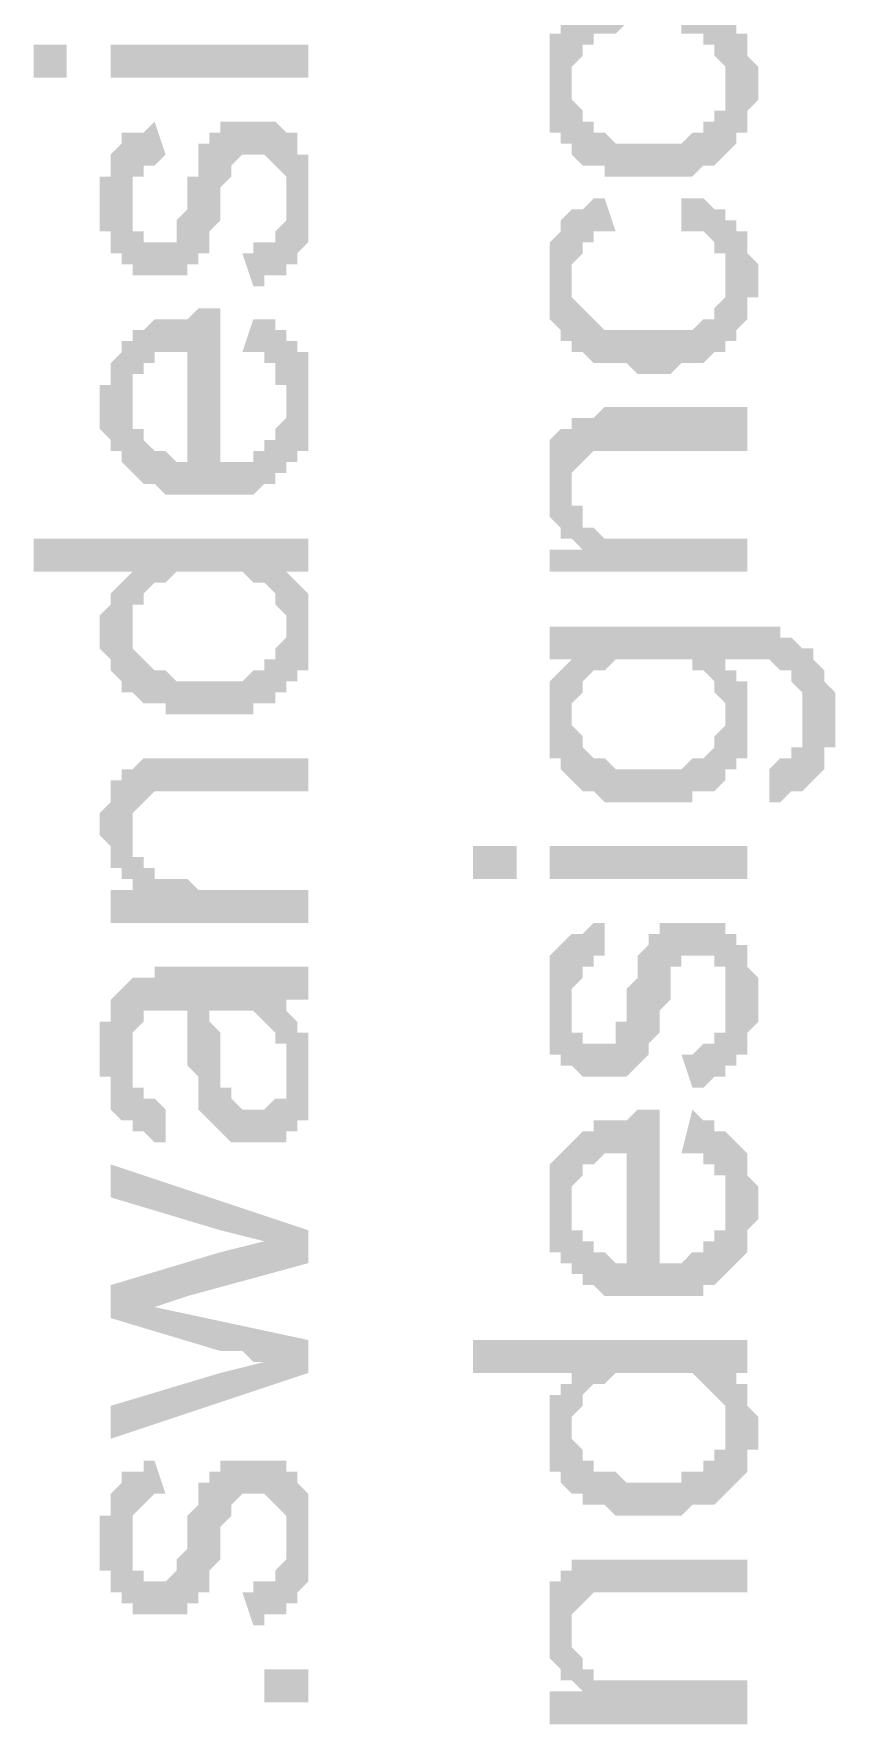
# Model space of a CAD drawing. Header units: inches. Extents: x -41599880 to -41577026, y -18110 to -4738.
# Drawn here: x -41577621 to -41577345, y -7115 to -6531 of the extents above; entities that cross this region are included whole.
import ezdxf

# ---------------------------------------------------------------- set-up
doc = ezdxf.new("R2010")
doc.units = ezdxf.units.IN
doc.header["$MEASUREMENT"] = 0
doc.layers.add('PDF_Solid Fills', color=9, linetype='Continuous')

msp = doc.modelspace()

# ---------------------------------------------------------------- hatches: boundary and pattern name
at = {"layer": 'PDF_Solid Fills'}
for points in [[(-41577443.14, -6550.38), (-41577443.14, -6550.38), (-41577443.14, -6554.17), (-41577443.14, -6557.96), (-41577443.14, -6557.96), (-41577443.14, -6561.75), (-41577443.14, -6565.55), (-41577439.35, -6565.55), (-41577439.35, -6569.34), (-41577435.55, -6569.34), (-41577435.55, -6569.34), (-41577435.55, -6573.13), (-41577435.55, -6550.38), (-41577435.55, -6546.58), (-41577435.55, -6546.58), (-41577435.55, -6542.79), (-41577431.76, -6539), (-41577431.76, -6539), (-41577431.76, -6535.21), (-41577427.97, -6535.21), (-41577427.97, -6531.41), (-41577424.18, -6531.41), (-41577424.18, -6531.41), (-41577420.38, -6531.41), (-41577416.59, -6527.62), (-41577416.59, -6527.62), (-41577412.8, -6527.62), (-41577409.01, -6527.62), (-41577409.01, -6527.62), (-41577405.21, -6527.62), (-41577401.42, -6527.62), (-41577397.63, -6527.62), (-41577397.63, -6531.41), (-41577393.84, -6531.41), (-41577393.84, -6531.41), (-41577390.04, -6531.41), (-41577390.04, -6535.21), (-41577386.25, -6535.21), (-41577386.25, -6535.21), (-41577386.25, -6539), (-41577382.46, -6542.79), (-41577382.46, -6542.79), (-41577382.46, -6546.58), (-41577382.46, -6550.38), (-41577382.46, -6573.13), (-41577378.67, -6569.34), (-41577378.67, -6569.34), (-41577378.67, -6565.55), (-41577374.87, -6565.55), (-41577374.87, -6561.75), (-41577374.87, -6557.96), (-41577374.87, -6557.96), (-41577371.08, -6554.17), (-41577371.08, -6550.38), (-41577371.08, -6550.38), (-41577371.08, -6546.58), (-41577371.08, -6542.79), (-41577371.08, -6542.79), (-41577374.87, -6539), (-41577374.87, -6535.21), (-41577374.87, -6535.21), (-41577374.87, -6531.41), (-41577378.67, -6531.41), (-41577378.67, -6527.62), (-41577378.67, -6527.62), (-41577382.46, -6523.83), (-41577382.46, -6523.83), (-41577386.25, -6520.03), (-41577390.04, -6520.03), (-41577390.04, -6520.03), (-41577390.04, -6520.03), (-41577393.84, -6520.03), (-41577393.84, -6516.24), (-41577397.63, -6516.24), (-41577401.42, -6516.24), (-41577401.42, -6516.24), (-41577405.21, -6516.24), (-41577409.01, -6516.24), (-41577412.8, -6516.24), (-41577416.59, -6516.24), (-41577416.59, -6516.24), (-41577420.38, -6516.24), (-41577424.18, -6516.24), (-41577424.18, -6520.03), (-41577427.97, -6520.03), (-41577427.97, -6520.03), (-41577431.76, -6523.83), (-41577435.55, -6523.83), (-41577435.55, -6523.83), (-41577435.55, -6527.62), (-41577439.35, -6527.62), (-41577439.35, -6531.41), (-41577443.14, -6531.41), (-41577443.14, -6535.21), (-41577443.14, -6539), (-41577443.14, -6539), (-41577443.14, -6542.79), (-41577443.14, -6546.58)], [(-41577435.55, -6573.13), (-41577435.55, -6573.13), (-41577431.76, -6576.92), (-41577427.97, -6576.92), (-41577427.97, -6576.92), (-41577424.18, -6576.92), (-41577424.18, -6580.72), (-41577420.38, -6580.72), (-41577416.59, -6580.72), (-41577412.8, -6580.72), (-41577412.8, -6580.72), (-41577409.01, -6580.72), (-41577409.01, -6580.72), (-41577405.21, -6580.72), (-41577401.42, -6580.72), (-41577397.63, -6580.72), (-41577397.63, -6580.72), (-41577393.84, -6580.72), (-41577390.04, -6576.92), (-41577390.04, -6576.92), (-41577386.25, -6576.92), (-41577386.25, -6576.92), (-41577382.46, -6573.13), (-41577382.46, -6573.13), (-41577382.46, -6550.38), (-41577382.46, -6550.38), (-41577382.46, -6554.17), (-41577382.46, -6554.17), (-41577382.46, -6557.96), (-41577386.25, -6557.96), (-41577386.25, -6561.75), (-41577390.04, -6561.75), (-41577390.04, -6561.75), (-41577390.04, -6565.55), (-41577393.84, -6565.55), (-41577393.84, -6565.55), (-41577397.63, -6569.34), (-41577397.63, -6569.34), (-41577401.42, -6569.34), (-41577405.21, -6569.34), (-41577409.01, -6569.34), (-41577409.01, -6569.34), (-41577412.8, -6569.34), (-41577416.59, -6569.34), (-41577416.59, -6569.34), (-41577420.38, -6569.34), (-41577424.18, -6565.55), (-41577424.18, -6565.55), (-41577427.97, -6565.55), (-41577427.97, -6561.75), (-41577427.97, -6561.75), (-41577431.76, -6561.75), (-41577431.76, -6557.96), (-41577431.76, -6557.96), (-41577435.55, -6554.17), (-41577435.55, -6550.38), (-41577435.55, -6550.38)], [(-41577598.64, -6592.09), (-41577598.64, -6592.09), (-41577598.64, -6595.89), (-41577598.64, -6599.68), (-41577594.84, -6599.68), (-41577594.84, -6599.68), (-41577594.84, -6603.47), (-41577594.84, -6607.27), (-41577591.05, -6607.27), (-41577591.05, -6607.27), (-41577591.05, -6611.06), (-41577587.26, -6611.06), (-41577587.26, -6588.3), (-41577587.26, -6588.3), (-41577587.26, -6584.51), (-41577587.26, -6584.51), (-41577587.26, -6580.72), (-41577583.47, -6580.72), (-41577583.47, -6576.92), (-41577583.47, -6576.92), (-41577579.67, -6576.92), (-41577575.88, -6573.13), (-41577579.67, -6561.75), (-41577579.67, -6561.75), (-41577583.47, -6565.55), (-41577583.47, -6565.55), (-41577587.26, -6565.55), (-41577587.26, -6565.55), (-41577591.05, -6565.55), (-41577591.05, -6569.34), (-41577591.05, -6569.34), (-41577594.84, -6573.13), (-41577594.84, -6576.92), (-41577594.84, -6576.92), (-41577594.84, -6580.72), (-41577598.64, -6580.72), (-41577598.64, -6584.51), (-41577598.64, -6588.3)], [(-41577587.26, -6611.06), (-41577587.26, -6614.85), (-41577583.47, -6614.85), (-41577583.47, -6614.85), (-41577579.67, -6614.85), (-41577575.88, -6614.85), (-41577575.88, -6614.85), (-41577572.09, -6614.85), (-41577572.09, -6614.85), (-41577568.3, -6614.85), (-41577568.3, -6611.06), (-41577564.5, -6611.06), (-41577564.5, -6607.26), (-41577560.71, -6607.26), (-41577560.71, -6607.26), (-41577560.71, -6603.47), (-41577560.71, -6603.47), (-41577560.71, -6599.68), (-41577556.92, -6595.89), (-41577556.92, -6595.89), (-41577556.92, -6592.09), (-41577556.92, -6588.3), (-41577556.92, -6584.51), (-41577553.13, -6580.72), (-41577553.13, -6580.72), (-41577553.13, -6576.92), (-41577553.13, -6576.92), (-41577549.33, -6573.13), (-41577549.33, -6573.13), (-41577545.54, -6573.13), (-41577545.54, -6573.13), (-41577541.75, -6573.13), (-41577541.75, -6573.13), (-41577537.96, -6576.92), (-41577537.96, -6576.92), (-41577534.16, -6580.72), (-41577534.16, -6580.72), (-41577534.16, -6584.51), (-41577534.16, -6588.3), (-41577534.16, -6611.06), (-41577530.37, -6611.06), (-41577530.37, -6607.26), (-41577530.37, -6607.26), (-41577530.37, -6607.26), (-41577526.58, -6603.47), (-41577526.58, -6603.47), (-41577526.58, -6599.68), (-41577526.58, -6595.89), (-41577526.58, -6595.89), (-41577526.58, -6592.09), (-41577526.58, -6588.3), (-41577526.58, -6588.3), (-41577526.58, -6584.51), (-41577526.58, -6580.72), (-41577526.58, -6576.92), (-41577526.58, -6576.92), (-41577526.58, -6573.13), (-41577530.37, -6573.13), (-41577530.37, -6569.34), (-41577530.37, -6565.55), (-41577534.16, -6565.55), (-41577534.16, -6565.55), (-41577537.96, -6561.75), (-41577537.96, -6561.75), (-41577541.75, -6561.75), (-41577545.54, -6561.75), (-41577545.54, -6561.75), (-41577545.54, -6561.75), (-41577549.33, -6561.75), (-41577553.13, -6561.75), (-41577553.13, -6561.75), (-41577556.92, -6561.75), (-41577556.92, -6565.55), (-41577560.71, -6565.55), (-41577560.71, -6569.34), (-41577564.5, -6569.34), (-41577564.5, -6573.13), (-41577564.5, -6573.13), (-41577564.5, -6576.92), (-41577564.5, -6580.72), (-41577568.3, -6580.72), (-41577568.3, -6584.51), (-41577568.3, -6588.3), (-41577568.3, -6588.3), (-41577568.3, -6592.09), (-41577572.09, -6595.89), (-41577572.09, -6595.89), (-41577572.09, -6599.68), (-41577572.09, -6599.68), (-41577572.09, -6603.47), (-41577575.88, -6603.47), (-41577575.88, -6603.47), (-41577579.67, -6603.47), (-41577579.67, -6603.47), (-41577583.47, -6603.47), (-41577583.47, -6599.68), (-41577587.26, -6599.68), (-41577587.26, -6599.68), (-41577587.26, -6595.89), (-41577587.26, -6592.09), (-41577587.26, -6588.3)], [(-41577549.33, -6607.27), (-41577545.54, -6618.64), (-41577545.54, -6618.64), (-41577541.75, -6618.64), (-41577541.75, -6614.85), (-41577537.96, -6614.85), (-41577534.16, -6614.85), (-41577534.16, -6611.06), (-41577534.16, -6588.3), (-41577534.16, -6588.3), (-41577534.16, -6592.1), (-41577534.16, -6595.89), (-41577534.16, -6595.89), (-41577537.96, -6599.68), (-41577537.96, -6599.68), (-41577537.96, -6603.47), (-41577541.75, -6603.47), (-41577545.54, -6603.47), (-41577545.54, -6607.27)], [(-41577443.14, -6614.85), (-41577443.14, -6618.64), (-41577443.14, -6618.64), (-41577443.14, -6622.44), (-41577443.14, -6626.23), (-41577443.14, -6626.23), (-41577443.14, -6630.02), (-41577439.35, -6633.81), (-41577439.35, -6633.81), (-41577439.35, -6637.61), (-41577435.55, -6637.61), (-41577435.55, -6641.4), (-41577431.76, -6641.4), (-41577431.76, -6641.4), (-41577427.97, -6645.19), (-41577427.97, -6645.19), (-41577424.18, -6645.19), (-41577420.38, -6645.19), (-41577420.38, -6645.19), (-41577416.59, -6645.19), (-41577412.8, -6648.98), (-41577412.8, -6648.98), (-41577409.01, -6648.98), (-41577405.21, -6648.98), (-41577401.42, -6648.98), (-41577397.63, -6645.19), (-41577397.63, -6645.19), (-41577393.84, -6645.19), (-41577390.04, -6645.19), (-41577390.04, -6645.19), (-41577386.25, -6641.4), (-41577386.25, -6641.4), (-41577382.46, -6641.4), (-41577382.46, -6637.61), (-41577382.46, -6614.85), (-41577382.46, -6614.85), (-41577382.46, -6618.64), (-41577382.46, -6622.44), (-41577382.46, -6622.44), (-41577386.25, -6626.23), (-41577386.25, -6630.02), (-41577390.04, -6630.02), (-41577390.04, -6630.02), (-41577390.04, -6630.02), (-41577393.84, -6633.81), (-41577393.84, -6633.81), (-41577397.63, -6633.81), (-41577397.63, -6633.81), (-41577401.42, -6633.81), (-41577405.21, -6633.81), (-41577409.01, -6633.81), (-41577409.01, -6633.81), (-41577412.8, -6633.81), (-41577416.59, -6633.81), (-41577416.59, -6633.81), (-41577420.38, -6633.81), (-41577424.18, -6633.81), (-41577424.18, -6633.81), (-41577427.97, -6630.02), (-41577427.97, -6630.02), (-41577427.97, -6630.02), (-41577431.76, -6626.23), (-41577431.76, -6626.23), (-41577435.55, -6622.44), (-41577435.55, -6622.44), (-41577435.55, -6618.64), (-41577435.55, -6614.85), (-41577435.55, -6592.1), (-41577439.35, -6595.89), (-41577439.35, -6595.89), (-41577439.35, -6599.68), (-41577439.35, -6599.68), (-41577443.14, -6603.47), (-41577443.14, -6603.47), (-41577443.14, -6607.27), (-41577443.14, -6611.06), (-41577443.14, -6611.06)], [(-41577435.55, -6592.09), (-41577435.55, -6614.85), (-41577435.55, -6614.85), (-41577435.55, -6611.06), (-41577435.55, -6611.06), (-41577431.76, -6607.27), (-41577431.76, -6603.47), (-41577431.76, -6603.47), (-41577427.97, -6603.47), (-41577427.97, -6599.68), (-41577424.18, -6599.68), (-41577420.38, -6599.68), (-41577424.18, -6588.3), (-41577424.18, -6588.3), (-41577427.97, -6588.3), (-41577427.97, -6588.3), (-41577431.76, -6592.09), (-41577431.76, -6592.09)], [(-41577397.63, -6599.68), (-41577397.63, -6599.68), (-41577393.84, -6599.68), (-41577393.84, -6599.68), (-41577390.04, -6599.68), (-41577386.25, -6603.47), (-41577386.25, -6603.47), (-41577386.25, -6607.27), (-41577382.46, -6607.27), (-41577382.46, -6611.06), (-41577382.46, -6614.85), (-41577382.46, -6614.85), (-41577382.46, -6637.61), (-41577378.67, -6637.61), (-41577378.67, -6633.81), (-41577378.67, -6633.81), (-41577374.87, -6630.02), (-41577374.87, -6630.02), (-41577374.87, -6626.23), (-41577374.87, -6622.44), (-41577371.08, -6622.44), (-41577371.08, -6618.64), (-41577371.08, -6614.85), (-41577371.08, -6614.85), (-41577371.08, -6611.06), (-41577374.87, -6607.27), (-41577374.87, -6607.27), (-41577374.87, -6603.47), (-41577374.87, -6599.68), (-41577378.67, -6599.68), (-41577378.67, -6595.89), (-41577378.67, -6595.89), (-41577382.46, -6595.89), (-41577382.46, -6592.09), (-41577386.25, -6592.09), (-41577386.25, -6592.09), (-41577390.04, -6588.3), (-41577393.84, -6588.3), (-41577393.84, -6588.3), (-41577397.63, -6588.3)], [(-41577587.26, -6683.12), (-41577587.26, -6683.12), (-41577587.26, -6683.12), (-41577583.47, -6686.91), (-41577583.47, -6686.91), (-41577579.67, -6686.91), (-41577575.88, -6690.7), (-41577575.88, -6690.7), (-41577572.09, -6690.7), (-41577568.3, -6690.7), (-41577568.3, -6690.7), (-41577564.5, -6690.7), (-41577560.71, -6690.7), (-41577556.92, -6690.7), (-41577556.92, -6690.7), (-41577553.13, -6690.7), (-41577549.33, -6690.7), (-41577545.54, -6690.7), (-41577545.54, -6690.7), (-41577541.75, -6686.91), (-41577541.75, -6686.91), (-41577537.96, -6686.91), (-41577537.96, -6683.12), (-41577534.16, -6683.12), (-41577534.16, -6660.36), (-41577534.16, -6660.36), (-41577534.16, -6660.36), (-41577534.16, -6664.16), (-41577537.96, -6667.95), (-41577537.96, -6667.95), (-41577537.96, -6671.74), (-41577541.75, -6671.74), (-41577541.75, -6675.53), (-41577541.75, -6675.53), (-41577545.54, -6675.53), (-41577545.54, -6679.33), (-41577549.33, -6679.33), (-41577553.13, -6679.33), (-41577556.92, -6679.33), (-41577556.92, -6679.33), (-41577556.92, -6626.23), (-41577560.71, -6626.23), (-41577560.71, -6626.23), (-41577564.5, -6626.23), (-41577568.3, -6630.02), (-41577568.3, -6679.33), (-41577568.3, -6679.33), (-41577572.09, -6679.33), (-41577572.09, -6679.33), (-41577575.88, -6675.53), (-41577579.67, -6675.53), (-41577579.67, -6675.53), (-41577583.47, -6671.74), (-41577583.47, -6671.74), (-41577583.47, -6667.95), (-41577587.26, -6667.95), (-41577587.26, -6664.16), (-41577587.26, -6660.36), (-41577587.26, -6660.36)], [(-41577598.64, -6660.36), (-41577598.64, -6664.15), (-41577598.64, -6664.15), (-41577598.64, -6667.95), (-41577594.84, -6671.74), (-41577594.84, -6671.74), (-41577594.84, -6675.53), (-41577591.05, -6675.53), (-41577591.05, -6679.33), (-41577591.05, -6679.33), (-41577587.26, -6683.12), (-41577587.26, -6660.36), (-41577587.26, -6656.57), (-41577587.26, -6656.57), (-41577587.26, -6652.78), (-41577587.26, -6648.98), (-41577583.47, -6648.98), (-41577583.47, -6645.19), (-41577579.67, -6645.19), (-41577579.67, -6645.19), (-41577579.67, -6641.4), (-41577575.88, -6641.4), (-41577572.09, -6641.4), (-41577572.09, -6641.4), (-41577568.3, -6641.4), (-41577568.3, -6679.33), (-41577568.3, -6630.02), (-41577568.3, -6630.02), (-41577572.09, -6630.02), (-41577575.88, -6630.02), (-41577579.67, -6630.02), (-41577579.67, -6630.02), (-41577583.47, -6633.81), (-41577583.47, -6633.81), (-41577587.26, -6633.81), (-41577587.26, -6637.61), (-41577591.05, -6637.61), (-41577591.05, -6641.4), (-41577591.05, -6641.4), (-41577594.84, -6645.19), (-41577594.84, -6645.19), (-41577594.84, -6648.98), (-41577594.84, -6652.78), (-41577598.64, -6652.78), (-41577598.64, -6656.57)], [(-41577549.33, -6641.4), (-41577545.54, -6641.4), (-41577541.75, -6641.4), (-41577541.75, -6645.19), (-41577537.96, -6645.19), (-41577537.96, -6648.98), (-41577537.96, -6648.98), (-41577537.96, -6652.78), (-41577534.16, -6652.78), (-41577534.16, -6656.57), (-41577534.16, -6660.36), (-41577534.16, -6683.12), (-41577534.16, -6683.12), (-41577534.16, -6679.33), (-41577530.37, -6679.33), (-41577530.37, -6675.53), (-41577526.58, -6675.53), (-41577526.58, -6671.74), (-41577526.58, -6671.74), (-41577526.58, -6667.95), (-41577526.58, -6664.15), (-41577526.58, -6660.36), (-41577526.58, -6660.36), (-41577526.58, -6656.57), (-41577526.58, -6652.78), (-41577526.58, -6648.98), (-41577526.58, -6648.98), (-41577526.58, -6645.19), (-41577526.58, -6641.4), (-41577530.37, -6641.4), (-41577530.37, -6637.61), (-41577530.37, -6637.61), (-41577534.16, -6637.61), (-41577534.16, -6633.81), (-41577537.96, -6633.81), (-41577537.96, -6630.02), (-41577541.75, -6630.02), (-41577545.54, -6630.02), (-41577545.54, -6630.02)], [(-41577443.14, -6686.91), (-41577443.14, -6686.91), (-41577443.14, -6686.91), (-41577443.14, -6690.7), (-41577443.14, -6694.5), (-41577443.14, -6694.5), (-41577443.14, -6698.29), (-41577439.35, -6702.08), (-41577439.35, -6702.08), (-41577439.35, -6705.87), (-41577435.55, -6705.87), (-41577435.55, -6686.91), (-41577435.55, -6686.91), (-41577435.55, -6683.12), (-41577435.55, -6683.12), (-41577431.76, -6679.32), (-41577431.76, -6679.32), (-41577427.97, -6675.53), (-41577427.97, -6675.53), (-41577427.97, -6675.53), (-41577424.18, -6675.53), (-41577420.38, -6675.53), (-41577420.38, -6675.53), (-41577416.59, -6675.53), (-41577374.87, -6675.53), (-41577374.87, -6660.36), (-41577416.59, -6660.36), (-41577416.59, -6660.36), (-41577420.38, -6660.36), (-41577424.18, -6660.36), (-41577427.97, -6664.15), (-41577427.97, -6664.15), (-41577427.97, -6664.15), (-41577431.76, -6664.15), (-41577435.55, -6664.15), (-41577435.55, -6667.95), (-41577439.35, -6667.95), (-41577439.35, -6667.95), (-41577443.14, -6671.74), (-41577443.14, -6675.53), (-41577443.14, -6675.53), (-41577443.14, -6679.32), (-41577443.14, -6679.32), (-41577443.14, -6683.12)], [(-41577435.55, -6705.87), (-41577431.76, -6709.67), (-41577431.76, -6694.5), (-41577435.55, -6694.5), (-41577435.55, -6690.7), (-41577435.55, -6686.91)], [(-41577443.14, -6709.67), (-41577443.14, -6717.25), (-41577374.87, -6717.25), (-41577374.87, -6705.87), (-41577412.8, -6705.87), (-41577412.8, -6705.87), (-41577416.59, -6705.87), (-41577420.38, -6705.87), (-41577420.38, -6705.87), (-41577424.18, -6705.87), (-41577427.97, -6702.08), (-41577427.97, -6702.08), (-41577431.76, -6702.08), (-41577431.76, -6702.08), (-41577431.76, -6698.29), (-41577431.76, -6694.5), (-41577431.76, -6709.67)], [(-41577621.39, -6705.87), (-41577621.39, -6717.25), (-41577587.26, -6717.25), (-41577587.26, -6736.21), (-41577587.26, -6732.42), (-41577587.26, -6732.42), (-41577587.26, -6728.63), (-41577583.47, -6728.63), (-41577583.47, -6724.84), (-41577579.67, -6721.04), (-41577579.67, -6721.04), (-41577579.67, -6721.04), (-41577575.88, -6721.04), (-41577575.88, -6721.04), (-41577572.09, -6717.25), (-41577568.3, -6717.25), (-41577568.3, -6717.25), (-41577564.5, -6717.25), (-41577560.71, -6717.25), (-41577556.92, -6717.25), (-41577553.13, -6717.25), (-41577553.13, -6717.25), (-41577549.33, -6717.25), (-41577545.54, -6721.04), (-41577545.54, -6721.04), (-41577541.75, -6721.04), (-41577541.75, -6721.04), (-41577537.96, -6724.84), (-41577537.96, -6724.84), (-41577537.96, -6728.63), (-41577534.16, -6732.42), (-41577534.16, -6717.25), (-41577526.58, -6717.25), (-41577526.58, -6705.87)], [(-41577598.64, -6736.21), (-41577598.64, -6736.21), (-41577598.64, -6740.01), (-41577598.64, -6743.8), (-41577594.84, -6747.59), (-41577594.84, -6747.59), (-41577594.84, -6751.39), (-41577594.84, -6751.39), (-41577591.05, -6755.18), (-41577591.05, -6755.18), (-41577591.05, -6758.97), (-41577587.26, -6758.97), (-41577583.47, -6762.76), (-41577583.47, -6762.76), (-41577579.67, -6762.76), (-41577579.67, -6762.76), (-41577575.88, -6762.76), (-41577575.88, -6766.56), (-41577572.09, -6766.56), (-41577568.3, -6766.56), (-41577568.3, -6766.56), (-41577564.5, -6766.56), (-41577560.71, -6766.56), (-41577560.71, -6766.56), (-41577556.92, -6766.56), (-41577553.13, -6766.56), (-41577553.13, -6766.56), (-41577549.33, -6766.56), (-41577545.54, -6766.56), (-41577545.54, -6762.76), (-41577541.75, -6762.76), (-41577541.75, -6762.76), (-41577537.96, -6762.76), (-41577537.96, -6758.97), (-41577534.16, -6758.97), (-41577534.16, -6755.18), (-41577530.37, -6755.18), (-41577530.37, -6751.39), (-41577530.37, -6751.39), (-41577526.58, -6751.39), (-41577526.58, -6747.59), (-41577526.58, -6743.8), (-41577526.58, -6743.8), (-41577526.58, -6740.01), (-41577526.58, -6736.21), (-41577526.58, -6736.21), (-41577526.58, -6732.42), (-41577526.58, -6728.63), (-41577526.58, -6728.63), (-41577526.58, -6724.84), (-41577530.37, -6721.04), (-41577530.37, -6721.04), (-41577534.16, -6717.25), (-41577534.16, -6736.21), (-41577534.16, -6740.01), (-41577534.16, -6740.01), (-41577537.96, -6743.8), (-41577537.96, -6743.8), (-41577537.96, -6747.59), (-41577541.75, -6747.59), (-41577541.75, -6747.59), (-41577541.75, -6751.39), (-41577545.54, -6751.39), (-41577545.54, -6751.39), (-41577549.33, -6755.18), (-41577553.13, -6755.18), (-41577553.13, -6755.18), (-41577556.92, -6755.18), (-41577560.71, -6755.18), (-41577560.71, -6755.18), (-41577564.5, -6755.18), (-41577568.3, -6755.18), (-41577572.09, -6755.18), (-41577572.09, -6755.18), (-41577575.88, -6751.39), (-41577579.67, -6751.39), (-41577579.67, -6751.39), (-41577579.67, -6751.39), (-41577583.47, -6747.59), (-41577583.47, -6747.59), (-41577587.26, -6743.8), (-41577587.26, -6740.01), (-41577587.26, -6740.01), (-41577587.26, -6736.21), (-41577587.26, -6717.25), (-41577591.05, -6721.04), (-41577591.05, -6721.04), (-41577594.84, -6724.84), (-41577594.84, -6724.84), (-41577594.84, -6728.63), (-41577594.84, -6728.63), (-41577598.64, -6732.42)], [(-41577443.14, -6736.21), (-41577443.14, -6747.59), (-41577435.55, -6747.59), (-41577435.55, -6762.76), (-41577431.76, -6758.97), (-41577431.76, -6755.18), (-41577431.76, -6755.18), (-41577427.97, -6751.39), (-41577427.97, -6751.39), (-41577424.18, -6751.39), (-41577424.18, -6751.39), (-41577420.38, -6747.59), (-41577416.59, -6747.59), (-41577416.59, -6747.59), (-41577412.8, -6747.59), (-41577409.01, -6747.59), (-41577405.21, -6747.59), (-41577405.21, -6747.59), (-41577401.42, -6747.59), (-41577397.63, -6747.59), (-41577393.84, -6747.59), (-41577393.84, -6751.39), (-41577390.04, -6751.39), (-41577390.04, -6751.39), (-41577386.25, -6755.18), (-41577386.25, -6755.18), (-41577386.25, -6758.97), (-41577382.46, -6762.76), (-41577382.46, -6762.76), (-41577382.46, -6766.56), (-41577382.46, -6736.21)], [(-41577435.55, -6789.31), (-41577435.55, -6789.31), (-41577431.76, -6793.1), (-41577431.76, -6793.1), (-41577427.97, -6793.1), (-41577427.97, -6793.1), (-41577424.18, -6796.9), (-41577424.18, -6796.9), (-41577420.38, -6796.9), (-41577416.59, -6796.9), (-41577412.8, -6796.9), (-41577412.8, -6796.9), (-41577409.01, -6796.9), (-41577409.01, -6796.9), (-41577405.21, -6796.9), (-41577401.42, -6796.9), (-41577401.42, -6796.9), (-41577397.63, -6796.9), (-41577393.84, -6796.9), (-41577393.84, -6793.1), (-41577390.04, -6793.1), (-41577390.04, -6793.1), (-41577386.25, -6793.1), (-41577382.46, -6789.31), (-41577382.46, -6789.31), (-41577382.46, -6785.52), (-41577378.67, -6785.52), (-41577378.67, -6781.73), (-41577374.87, -6781.73), (-41577374.87, -6777.93), (-41577374.87, -6774.14), (-41577374.87, -6774.14), (-41577374.87, -6770.35), (-41577374.87, -6766.56), (-41577374.87, -6766.56), (-41577374.87, -6762.76), (-41577374.87, -6762.76), (-41577374.87, -6758.97), (-41577374.87, -6755.18), (-41577378.67, -6755.18), (-41577378.67, -6751.38), (-41577382.46, -6751.38), (-41577382.46, -6747.59), (-41577382.46, -6736.21), (-41577382.46, -6766.56), (-41577382.46, -6770.35), (-41577382.46, -6770.35), (-41577386.25, -6774.14), (-41577386.25, -6777.93), (-41577386.25, -6777.93), (-41577390.04, -6781.73), (-41577390.04, -6781.73), (-41577393.84, -6781.73), (-41577393.84, -6781.73), (-41577397.63, -6785.52), (-41577401.42, -6785.52), (-41577405.21, -6785.52), (-41577405.21, -6785.52), (-41577409.01, -6785.52), (-41577412.8, -6785.52), (-41577416.59, -6785.52), (-41577416.59, -6785.52), (-41577420.38, -6785.52), (-41577424.18, -6781.73), (-41577424.18, -6781.73), (-41577427.97, -6781.73), (-41577427.97, -6781.73), (-41577431.76, -6777.93), (-41577431.76, -6777.93), (-41577431.76, -6774.14), (-41577435.55, -6770.35), (-41577435.55, -6770.35), (-41577435.55, -6766.56)], [(-41577382.46, -6736.21), (-41577382.46, -6747.59), (-41577378.67, -6747.59), (-41577378.67, -6747.59), (-41577374.87, -6747.59), (-41577371.08, -6747.59), (-41577371.08, -6747.59), (-41577367.29, -6747.59), (-41577367.29, -6747.59), (-41577363.5, -6751.39), (-41577363.5, -6751.39), (-41577359.7, -6751.39), (-41577359.7, -6755.18), (-41577359.7, -6755.18), (-41577355.91, -6758.97), (-41577355.91, -6758.97), (-41577355.91, -6762.76), (-41577355.91, -6766.56), (-41577355.91, -6766.56), (-41577355.91, -6793.1), (-41577352.12, -6789.31), (-41577352.12, -6789.31), (-41577352.12, -6789.31), (-41577348.32, -6785.52), (-41577348.32, -6785.52), (-41577348.32, -6781.73), (-41577348.32, -6777.93), (-41577344.53, -6777.93), (-41577344.53, -6774.14), (-41577344.53, -6770.35), (-41577344.53, -6766.56), (-41577344.53, -6766.56), (-41577344.53, -6762.76), (-41577344.53, -6758.97), (-41577348.32, -6755.18), (-41577348.32, -6755.18), (-41577348.32, -6751.39), (-41577348.32, -6751.39), (-41577352.12, -6747.59), (-41577352.12, -6747.59), (-41577352.12, -6743.8), (-41577355.91, -6743.8), (-41577359.7, -6740.01), (-41577359.7, -6740.01), (-41577359.7, -6740.01), (-41577363.5, -6740.01), (-41577363.5, -6736.21), (-41577367.29, -6736.21), (-41577371.08, -6736.21), (-41577374.87, -6736.21), (-41577374.87, -6736.21), (-41577378.67, -6736.21)], [(-41577443.14, -6766.55), (-41577443.14, -6770.35), (-41577443.14, -6770.35), (-41577443.14, -6774.14), (-41577443.14, -6777.93), (-41577443.14, -6777.93), (-41577443.14, -6781.73), (-41577439.35, -6781.73), (-41577439.35, -6785.52), (-41577439.35, -6785.52), (-41577435.55, -6789.31), (-41577435.55, -6766.55), (-41577435.55, -6762.76), (-41577435.55, -6762.76), (-41577435.55, -6747.59), (-41577435.55, -6747.59), (-41577439.35, -6751.38), (-41577439.35, -6751.38), (-41577443.14, -6755.18), (-41577443.14, -6758.97), (-41577443.14, -6758.97), (-41577443.14, -6762.76)], [(-41577367.29, -6796.9), (-41577367.29, -6796.9), (-41577363.49, -6796.9), (-41577359.7, -6793.1), (-41577359.7, -6793.1), (-41577355.91, -6793.1), (-41577355.91, -6793.1), (-41577355.91, -6766.56), (-41577355.91, -6770.35), (-41577355.91, -6774.14), (-41577355.91, -6774.14), (-41577355.91, -6777.93), (-41577359.7, -6777.93), (-41577359.7, -6781.73), (-41577359.7, -6781.73), (-41577363.49, -6781.73), (-41577367.29, -6785.52)], [(-41577598.64, -6804.48), (-41577598.64, -6804.48), (-41577598.64, -6808.27), (-41577598.64, -6808.27), (-41577594.84, -6812.07), (-41577594.84, -6815.86), (-41577594.84, -6815.86), (-41577594.84, -6819.65), (-41577591.05, -6819.65), (-41577591.05, -6823.44), (-41577587.26, -6823.44), (-41577587.26, -6808.27), (-41577587.26, -6804.48), (-41577587.26, -6804.48), (-41577587.26, -6800.69), (-41577583.47, -6796.9), (-41577583.47, -6796.9), (-41577583.47, -6796.9), (-41577579.67, -6793.1), (-41577579.67, -6793.1), (-41577575.88, -6793.1), (-41577575.88, -6793.1), (-41577572.09, -6793.1), (-41577568.3, -6793.1), (-41577526.58, -6793.1), (-41577526.58, -6781.73), (-41577568.3, -6781.73), (-41577572.09, -6781.73), (-41577572.09, -6781.73), (-41577575.88, -6781.73), (-41577579.67, -6781.73), (-41577579.67, -6781.73), (-41577583.47, -6781.73), (-41577583.47, -6781.73), (-41577587.26, -6785.52), (-41577591.05, -6785.52), (-41577591.05, -6785.52), (-41577591.05, -6789.31), (-41577594.84, -6789.31), (-41577594.84, -6793.1), (-41577594.84, -6793.1), (-41577594.84, -6796.9), (-41577598.64, -6800.69), (-41577598.64, -6800.69)], [(-41577594.85, -6827.24), (-41577594.85, -6838.61), (-41577526.58, -6838.61), (-41577526.58, -6827.24), (-41577564.5, -6827.24), (-41577564.5, -6827.24), (-41577568.3, -6823.44), (-41577572.09, -6823.44), (-41577575.88, -6823.44), (-41577575.88, -6823.44), (-41577579.67, -6823.44), (-41577579.67, -6819.65), (-41577583.47, -6819.65), (-41577583.47, -6819.65), (-41577583.47, -6815.86), (-41577587.26, -6815.86), (-41577587.26, -6827.24)], [(-41577443.14, -6868.96), (-41577443.14, -6868.96), (-41577443.14, -6872.75), (-41577443.14, -6876.54), (-41577443.14, -6876.54), (-41577443.14, -6876.54), (-41577443.14, -6880.33), (-41577443.14, -6884.13), (-41577439.35, -6884.13), (-41577439.35, -6884.13), (-41577439.35, -6887.92), (-41577435.55, -6887.92), (-41577435.55, -6865.16), (-41577435.55, -6865.16), (-41577435.55, -6861.37), (-41577435.55, -6861.37), (-41577431.76, -6857.58), (-41577431.76, -6853.79), (-41577431.76, -6853.79), (-41577427.97, -6853.79), (-41577427.97, -6849.99), (-41577424.18, -6849.99), (-41577424.18, -6838.61), (-41577427.97, -6838.61), (-41577427.97, -6838.61), (-41577431.76, -6842.41), (-41577435.55, -6842.41), (-41577435.55, -6842.41), (-41577435.55, -6842.41), (-41577439.35, -6846.2), (-41577439.35, -6846.2), (-41577443.14, -6849.99), (-41577443.14, -6853.79), (-41577443.14, -6853.79), (-41577443.14, -6857.58), (-41577443.14, -6857.58), (-41577443.14, -6861.37), (-41577443.14, -6865.16)], [(-41577435.55, -6887.92), (-41577431.76, -6891.71), (-41577431.76, -6891.71), (-41577431.76, -6891.71), (-41577427.97, -6891.71), (-41577424.18, -6891.71), (-41577424.18, -6891.71), (-41577420.38, -6891.71), (-41577416.59, -6891.71), (-41577416.59, -6891.71), (-41577412.8, -6887.92), (-41577412.8, -6887.92), (-41577409.01, -6884.13), (-41577409.01, -6884.13), (-41577409.01, -6884.13), (-41577409.01, -6880.33), (-41577409.01, -6880.33), (-41577405.21, -6876.54), (-41577405.21, -6872.75), (-41577405.21, -6872.75), (-41577405.21, -6868.96), (-41577401.42, -6865.16), (-41577401.42, -6861.37), (-41577401.42, -6857.58), (-41577401.42, -6857.58), (-41577401.42, -6853.78), (-41577397.63, -6853.78), (-41577397.63, -6849.99), (-41577393.84, -6849.99), (-41577393.84, -6849.99), (-41577390.04, -6849.99), (-41577390.04, -6849.99), (-41577386.25, -6849.99), (-41577386.25, -6853.78), (-41577382.46, -6853.78), (-41577382.46, -6857.58), (-41577382.46, -6857.58), (-41577382.46, -6861.37), (-41577382.46, -6865.16), (-41577382.46, -6887.92), (-41577378.67, -6887.92), (-41577378.67, -6884.13), (-41577378.67, -6884.13), (-41577374.87, -6884.13), (-41577374.87, -6880.33), (-41577374.87, -6880.33), (-41577374.87, -6876.54), (-41577371.08, -6872.75), (-41577371.08, -6872.75), (-41577371.08, -6868.96), (-41577371.08, -6865.16), (-41577371.08, -6861.37), (-41577371.08, -6861.37), (-41577371.08, -6857.58), (-41577374.87, -6853.78), (-41577374.87, -6853.78), (-41577374.87, -6849.99), (-41577374.87, -6846.2), (-41577378.67, -6846.2), (-41577378.67, -6842.41), (-41577382.46, -6842.41), (-41577382.46, -6838.61), (-41577382.46, -6838.61), (-41577386.25, -6838.61), (-41577390.04, -6838.61), (-41577390.04, -6838.61), (-41577393.84, -6838.61), (-41577393.84, -6838.61), (-41577397.63, -6838.61), (-41577401.42, -6838.61), (-41577401.42, -6838.61), (-41577405.21, -6838.61), (-41577405.21, -6842.41), (-41577409.01, -6842.41), (-41577409.01, -6846.2), (-41577409.01, -6846.2), (-41577412.8, -6849.99), (-41577412.8, -6849.99), (-41577412.8, -6853.78), (-41577412.8, -6853.78), (-41577412.8, -6857.58), (-41577416.59, -6861.37), (-41577416.59, -6865.16), (-41577416.59, -6865.16), (-41577416.59, -6868.96), (-41577416.59, -6872.75), (-41577420.38, -6872.75), (-41577420.38, -6876.54), (-41577420.38, -6876.54), (-41577420.38, -6876.54), (-41577420.38, -6880.33), (-41577424.18, -6880.33), (-41577427.97, -6880.33), (-41577427.97, -6880.33), (-41577431.76, -6880.33), (-41577431.76, -6876.54), (-41577431.76, -6876.54), (-41577435.55, -6876.54), (-41577435.55, -6872.75), (-41577435.55, -6868.96), (-41577435.55, -6865.16)], [(-41577598.64, -6884.13), (-41577598.64, -6884.13), (-41577598.64, -6887.92), (-41577598.64, -6891.71), (-41577594.84, -6891.71), (-41577594.84, -6895.5), (-41577594.84, -6899.3), (-41577594.84, -6899.3), (-41577594.84, -6903.09), (-41577591.05, -6906.88), (-41577591.05, -6906.88), (-41577587.26, -6906.88), (-41577587.26, -6884.13), (-41577587.26, -6884.13), (-41577587.26, -6880.33), (-41577587.26, -6876.54), (-41577587.26, -6876.54), (-41577583.47, -6872.75), (-41577583.47, -6868.96), (-41577583.47, -6868.96), (-41577583.47, -6868.96), (-41577579.67, -6868.96), (-41577575.88, -6868.96), (-41577572.09, -6868.96), (-41577572.09, -6868.96), (-41577572.09, -6868.96), (-41577568.3, -6868.96), (-41577568.3, -6872.75), (-41577568.3, -6872.75), (-41577568.3, -6876.54), (-41577568.3, -6880.33), (-41577568.3, -6880.33), (-41577568.3, -6884.13), (-41577568.3, -6887.92), (-41577564.5, -6891.71), (-41577564.5, -6895.5), (-41577564.5, -6895.5), (-41577564.5, -6899.3), (-41577564.5, -6899.3), (-41577564.5, -6903.09), (-41577560.71, -6906.88), (-41577560.71, -6868.96), (-41577556.92, -6868.96), (-41577556.92, -6868.96), (-41577553.13, -6868.96), (-41577549.33, -6868.96), (-41577545.54, -6868.96), (-41577545.54, -6868.96), (-41577545.54, -6868.96), (-41577541.75, -6872.75), (-41577541.75, -6872.75), (-41577537.96, -6876.54), (-41577537.96, -6876.54), (-41577537.96, -6880.33), (-41577534.16, -6880.33), (-41577534.16, -6865.16), (-41577534.16, -6865.16), (-41577530.37, -6865.16), (-41577530.37, -6865.16), (-41577526.58, -6865.16), (-41577526.58, -6849.99), (-41577526.58, -6853.79), (-41577530.37, -6853.79), (-41577530.37, -6853.79), (-41577534.16, -6853.79), (-41577534.16, -6853.79), (-41577537.96, -6853.79), (-41577537.96, -6853.79), (-41577541.75, -6853.79), (-41577545.54, -6853.79), (-41577549.33, -6853.79), (-41577553.13, -6853.79), (-41577556.92, -6853.79), (-41577572.09, -6853.79), (-41577572.09, -6853.79), (-41577575.88, -6853.79), (-41577579.67, -6853.79), (-41577579.67, -6857.58), (-41577583.47, -6857.58), (-41577583.47, -6857.58), (-41577587.26, -6857.58), (-41577587.26, -6857.58), (-41577591.05, -6861.37), (-41577591.05, -6861.37), (-41577591.05, -6861.37), (-41577594.84, -6865.16), (-41577594.84, -6868.96), (-41577594.84, -6868.96), (-41577594.84, -6872.75), (-41577598.64, -6872.75), (-41577598.64, -6876.54), (-41577598.64, -6880.33)], [(-41577397.63, -6884.13), (-41577393.84, -6895.5), (-41577393.84, -6895.5), (-41577390.04, -6895.5), (-41577386.25, -6891.71), (-41577386.25, -6891.71), (-41577382.46, -6891.71), (-41577382.46, -6887.92), (-41577382.46, -6865.16), (-41577382.46, -6865.16), (-41577382.46, -6868.96), (-41577382.46, -6872.75), (-41577382.46, -6872.75), (-41577382.46, -6876.54), (-41577386.25, -6876.54), (-41577386.25, -6880.33), (-41577390.04, -6880.33), (-41577390.04, -6880.33), (-41577393.84, -6884.13)], [(-41577560.71, -6906.88), (-41577560.71, -6906.88), (-41577560.71, -6906.88), (-41577556.92, -6910.68), (-41577556.92, -6910.68), (-41577553.13, -6914.47), (-41577553.13, -6914.47), (-41577549.33, -6914.47), (-41577549.33, -6914.47), (-41577545.54, -6914.47), (-41577545.54, -6914.47), (-41577541.75, -6914.47), (-41577537.96, -6914.47), (-41577537.96, -6914.47), (-41577534.16, -6914.47), (-41577534.16, -6910.68), (-41577530.37, -6910.68), (-41577530.37, -6910.68), (-41577530.37, -6906.88), (-41577526.58, -6906.88), (-41577526.58, -6903.09), (-41577526.58, -6899.3), (-41577526.58, -6899.3), (-41577526.58, -6895.5), (-41577526.58, -6891.71), (-41577526.58, -6887.92), (-41577526.58, -6887.92), (-41577526.58, -6884.13), (-41577526.58, -6880.33), (-41577526.58, -6880.33), (-41577526.58, -6876.54), (-41577530.37, -6876.54), (-41577530.37, -6872.75), (-41577530.37, -6872.75), (-41577534.16, -6868.96), (-41577534.16, -6887.92), (-41577534.16, -6891.71), (-41577534.16, -6891.71), (-41577534.16, -6895.5), (-41577534.16, -6899.3), (-41577537.96, -6899.3), (-41577537.96, -6899.3), (-41577541.75, -6903.09), (-41577541.75, -6903.09), (-41577545.54, -6903.09), (-41577545.54, -6903.09), (-41577549.33, -6903.09), (-41577549.33, -6903.09), (-41577553.13, -6899.3), (-41577553.13, -6899.3), (-41577553.13, -6895.5), (-41577556.92, -6895.5), (-41577556.92, -6891.71), (-41577556.92, -6891.71), (-41577556.92, -6887.92), (-41577556.92, -6884.13), (-41577556.92, -6880.33), (-41577556.92, -6880.33), (-41577556.92, -6876.54), (-41577560.71, -6872.75), (-41577560.71, -6872.75), (-41577560.71, -6868.96), (-41577560.71, -6868.96)], [(-41577587.26, -6906.88), (-41577587.26, -6910.68), (-41577583.47, -6910.68), (-41577583.47, -6910.68), (-41577579.67, -6914.47), (-41577575.88, -6914.47), (-41577575.88, -6903.09), (-41577575.88, -6903.09), (-41577579.67, -6899.3), (-41577579.67, -6899.3), (-41577583.47, -6899.3), (-41577583.47, -6895.5), (-41577587.26, -6895.5), (-41577587.26, -6891.71), (-41577587.26, -6891.71), (-41577587.26, -6887.92), (-41577587.26, -6884.13)], [(-41577443.14, -6937.22), (-41577443.14, -6937.22), (-41577443.14, -6941.02), (-41577443.14, -6944.81), (-41577443.14, -6944.81), (-41577443.14, -6948.6), (-41577443.14, -6952.39), (-41577439.35, -6952.39), (-41577439.35, -6956.19), (-41577435.55, -6956.19), (-41577435.55, -6959.98), (-41577435.55, -6937.22), (-41577435.55, -6933.43), (-41577435.55, -6933.43), (-41577435.55, -6929.64), (-41577431.76, -6925.85), (-41577431.76, -6925.85), (-41577431.76, -6922.05), (-41577427.97, -6922.05), (-41577427.97, -6922.05), (-41577424.18, -6918.26), (-41577424.18, -6918.26), (-41577420.38, -6918.26), (-41577416.59, -6918.26), (-41577416.59, -6918.26), (-41577416.59, -6956.19), (-41577412.8, -6903.09), (-41577416.59, -6906.88), (-41577420.38, -6906.88), (-41577424.18, -6906.88), (-41577424.18, -6906.88), (-41577427.97, -6906.88), (-41577427.97, -6910.67), (-41577431.76, -6910.67), (-41577431.76, -6910.67), (-41577435.55, -6914.47), (-41577435.55, -6914.47), (-41577439.35, -6918.26), (-41577439.35, -6918.26), (-41577443.14, -6922.05), (-41577443.14, -6922.05), (-41577443.14, -6925.85), (-41577443.14, -6929.64), (-41577443.14, -6929.64), (-41577443.14, -6933.43)], [(-41577435.55, -6959.98), (-41577435.55, -6959.98), (-41577431.76, -6959.98), (-41577431.76, -6963.77), (-41577427.97, -6963.77), (-41577427.97, -6963.77), (-41577424.18, -6967.56), (-41577420.38, -6967.56), (-41577420.38, -6967.56), (-41577416.59, -6967.56), (-41577412.8, -6967.56), (-41577412.8, -6967.56), (-41577409.01, -6967.56), (-41577405.21, -6967.56), (-41577401.42, -6967.56), (-41577401.42, -6967.56), (-41577397.63, -6967.56), (-41577393.84, -6967.56), (-41577390.04, -6967.56), (-41577390.04, -6963.77), (-41577386.25, -6963.77), (-41577386.25, -6963.77), (-41577382.46, -6959.98), (-41577382.46, -6959.98), (-41577382.46, -6933.43), (-41577382.46, -6937.22), (-41577382.46, -6937.22), (-41577382.46, -6941.02), (-41577382.46, -6944.81), (-41577386.25, -6944.81), (-41577386.25, -6948.6), (-41577386.25, -6948.6), (-41577390.04, -6948.6), (-41577390.04, -6952.39), (-41577393.84, -6952.39), (-41577393.84, -6952.39), (-41577397.63, -6956.19), (-41577401.42, -6956.19), (-41577401.42, -6956.19), (-41577405.21, -6956.19), (-41577405.21, -6903.09), (-41577405.21, -6903.09), (-41577409.01, -6903.09), (-41577412.8, -6903.09), (-41577412.8, -6903.09), (-41577416.59, -6956.19), (-41577416.59, -6956.19), (-41577416.59, -6956.19), (-41577420.38, -6956.19), (-41577424.18, -6952.39), (-41577424.18, -6952.39), (-41577427.97, -6952.39), (-41577427.97, -6948.6), (-41577431.76, -6948.6), (-41577431.76, -6944.81), (-41577435.55, -6944.81), (-41577435.55, -6941.02), (-41577435.55, -6937.22), (-41577435.55, -6937.22)], [(-41577397.63, -6918.26), (-41577393.84, -6918.26), (-41577390.04, -6918.26), (-41577390.04, -6922.05), (-41577386.25, -6922.05), (-41577386.25, -6925.85), (-41577386.25, -6925.85), (-41577382.46, -6925.85), (-41577382.46, -6929.64), (-41577382.46, -6933.43), (-41577382.46, -6933.43), (-41577382.46, -6959.98), (-41577382.46, -6959.98), (-41577378.67, -6956.19), (-41577378.67, -6956.19), (-41577374.87, -6952.39), (-41577374.87, -6952.39), (-41577374.87, -6948.6), (-41577374.87, -6944.81), (-41577374.87, -6944.81), (-41577371.08, -6941.02), (-41577371.08, -6937.22), (-41577371.08, -6937.22), (-41577371.08, -6933.43), (-41577371.08, -6929.64), (-41577374.87, -6925.85), (-41577374.87, -6925.85), (-41577374.87, -6922.05), (-41577374.87, -6918.26), (-41577374.87, -6918.26), (-41577378.67, -6914.47), (-41577378.67, -6914.47), (-41577382.46, -6910.67), (-41577382.46, -6910.67), (-41577386.25, -6910.67), (-41577386.25, -6906.88), (-41577390.04, -6906.88), (-41577390.04, -6906.88), (-41577393.84, -6903.09)], [(-41577594.85, -6922.05), (-41577594.85, -6933.43), (-41577556.92, -6944.81), (-41577541.75, -6948.6), (-41577526.58, -6956.19), (-41577526.58, -6944.81)], [(-41577594.85, -6963.77), (-41577579.67, -6971.36), (-41577568.3, -6967.56), (-41577526.58, -6956.19), (-41577541.75, -6948.6), (-41577556.92, -6952.39)], [(-41577594.85, -6963.77), (-41577594.85, -6975.15), (-41577556.92, -6986.53), (-41577553.13, -6986.53), (-41577549.33, -6986.53), (-41577545.54, -6990.32), (-41577541.75, -6990.32), (-41577541.75, -6990.32), (-41577541.75, -6990.32), (-41577526.58, -6994.11), (-41577526.58, -6982.73), (-41577579.67, -6971.36)], [(-41577469.69, -6982.73), (-41577469.69, -6994.11), (-41577435.55, -6994.11), (-41577435.55, -7013.07), (-41577435.55, -7009.28), (-41577435.55, -7009.28), (-41577431.76, -7005.49), (-41577431.76, -7001.7), (-41577431.76, -7001.7), (-41577427.97, -6997.9), (-41577427.97, -6997.9), (-41577427.97, -6997.9), (-41577424.18, -6997.9), (-41577420.38, -6994.11), (-41577420.38, -6994.11), (-41577416.59, -6994.11), (-41577412.8, -6994.11), (-41577409.01, -6994.11), (-41577409.01, -6994.11), (-41577405.21, -6994.11), (-41577401.42, -6994.11), (-41577397.63, -6994.11), (-41577397.63, -6994.11), (-41577393.84, -6994.11), (-41577390.04, -6997.9), (-41577390.04, -6997.9), (-41577390.04, -6997.9), (-41577386.25, -7001.7), (-41577386.25, -7001.7), (-41577382.46, -7005.49), (-41577382.46, -7005.49), (-41577382.46, -6994.11), (-41577374.87, -6994.11), (-41577374.87, -6982.73)], [(-41577594.85, -7005.49), (-41577594.85, -7016.87), (-41577526.58, -6994.11), (-41577541.75, -6990.32), (-41577556.92, -6994.11)], [(-41577443.14, -7013.08), (-41577443.14, -7013.08), (-41577443.14, -7016.87), (-41577443.14, -7020.66), (-41577443.14, -7020.66), (-41577443.14, -7024.45), (-41577443.14, -7028.25), (-41577439.35, -7028.25), (-41577439.35, -7032.04), (-41577439.35, -7032.04), (-41577435.55, -7035.83), (-41577435.55, -7035.83), (-41577431.76, -7035.83), (-41577431.76, -7039.62), (-41577427.97, -7039.62), (-41577427.97, -7039.62), (-41577424.18, -7039.62), (-41577420.38, -7043.42), (-41577420.38, -7043.42), (-41577416.59, -7043.42), (-41577412.8, -7043.42), (-41577412.8, -7043.42), (-41577409.01, -7043.42), (-41577409.01, -7043.42), (-41577405.21, -7043.42), (-41577401.42, -7043.42), (-41577397.63, -7043.42), (-41577397.63, -7043.42), (-41577393.84, -7039.62), (-41577390.04, -7039.62), (-41577390.04, -7039.62), (-41577390.04, -7039.62), (-41577386.25, -7039.62), (-41577382.46, -7035.83), (-41577382.46, -7035.83), (-41577378.67, -7032.04), (-41577378.67, -7032.04), (-41577374.87, -7028.25), (-41577374.87, -7028.25), (-41577374.87, -7024.45), (-41577374.87, -7024.45), (-41577374.87, -7020.66), (-41577371.08, -7020.66), (-41577371.08, -7016.87), (-41577371.08, -7013.08), (-41577371.08, -7009.28), (-41577371.08, -7009.28), (-41577374.87, -7005.49), (-41577374.87, -7001.7), (-41577374.87, -7001.7), (-41577374.87, -6997.91), (-41577378.67, -6997.91), (-41577378.67, -6994.11), (-41577382.46, -7013.08), (-41577382.46, -7013.08), (-41577382.46, -7016.87), (-41577382.46, -7020.66), (-41577386.25, -7020.66), (-41577386.25, -7024.45), (-41577390.04, -7024.45), (-41577390.04, -7024.45), (-41577390.04, -7028.25), (-41577393.84, -7028.25), (-41577393.84, -7028.25), (-41577397.63, -7028.25), (-41577397.63, -7032.04), (-41577401.42, -7032.04), (-41577405.21, -7032.04), (-41577409.01, -7032.04), (-41577409.01, -7032.04), (-41577412.8, -7032.04), (-41577416.59, -7032.04), (-41577416.59, -7032.04), (-41577420.38, -7028.25), (-41577424.18, -7028.25), (-41577424.18, -7028.25), (-41577427.97, -7028.25), (-41577427.97, -7024.45), (-41577431.76, -7024.45), (-41577431.76, -7020.66), (-41577431.76, -7020.66), (-41577435.55, -7016.87), (-41577435.55, -7016.87), (-41577435.55, -7013.08), (-41577435.55, -6994.11), (-41577435.55, -6997.91), (-41577439.35, -6997.91), (-41577439.35, -7001.7), (-41577443.14, -7001.7), (-41577443.14, -7005.49), (-41577443.14, -7005.49), (-41577443.14, -7009.28)], [(-41577382.46, -7005.49), (-41577382.46, -7009.28), (-41577382.46, -7013.08), (-41577378.67, -6994.11), (-41577382.46, -6994.11)], [(-41577598.64, -7054.79), (-41577598.64, -7054.79), (-41577598.64, -7058.59), (-41577598.64, -7062.38), (-41577594.84, -7062.38), (-41577594.84, -7062.38), (-41577594.84, -7066.17), (-41577594.84, -7069.97), (-41577591.05, -7069.97), (-41577591.05, -7069.97), (-41577591.05, -7073.76), (-41577587.26, -7073.76), (-41577587.26, -7051), (-41577587.26, -7051), (-41577587.26, -7047.21), (-41577587.26, -7047.21), (-41577587.26, -7043.42), (-41577583.47, -7039.62), (-41577583.47, -7039.62), (-41577583.47, -7039.62), (-41577579.67, -7035.83), (-41577575.88, -7035.83), (-41577579.67, -7024.45), (-41577579.67, -7024.45), (-41577583.47, -7024.45), (-41577583.47, -7028.25), (-41577587.26, -7028.25), (-41577587.26, -7028.25), (-41577591.05, -7028.25), (-41577591.05, -7032.04), (-41577591.05, -7032.04), (-41577594.84, -7035.83), (-41577594.84, -7039.62), (-41577594.84, -7039.62), (-41577594.84, -7043.42), (-41577598.64, -7043.42), (-41577598.64, -7047.21), (-41577598.64, -7051)], [(-41577587.26, -7073.76), (-41577587.26, -7077.55), (-41577583.47, -7077.55), (-41577583.47, -7077.55), (-41577579.67, -7077.55), (-41577575.88, -7077.55), (-41577575.88, -7077.55), (-41577572.09, -7077.55), (-41577572.09, -7077.55), (-41577568.3, -7077.55), (-41577568.3, -7073.76), (-41577564.5, -7073.76), (-41577564.5, -7069.96), (-41577560.71, -7069.96), (-41577560.71, -7069.96), (-41577560.71, -7066.17), (-41577560.71, -7066.17), (-41577560.71, -7062.38), (-41577556.92, -7058.59), (-41577556.92, -7058.59), (-41577556.92, -7054.79), (-41577556.92, -7051), (-41577556.92, -7047.21), (-41577553.13, -7043.42), (-41577553.13, -7043.42), (-41577553.13, -7039.62), (-41577553.13, -7039.62), (-41577549.33, -7035.83), (-41577549.33, -7035.83), (-41577545.54, -7035.83), (-41577545.54, -7035.83), (-41577541.75, -7035.83), (-41577541.75, -7035.83), (-41577537.96, -7039.62), (-41577537.96, -7039.62), (-41577534.16, -7043.42), (-41577534.16, -7043.42), (-41577534.16, -7047.21), (-41577534.16, -7051), (-41577534.16, -7073.76), (-41577530.37, -7073.76), (-41577530.37, -7069.96), (-41577530.37, -7069.96), (-41577530.37, -7069.96), (-41577526.58, -7066.17), (-41577526.58, -7066.17), (-41577526.58, -7062.38), (-41577526.58, -7058.59), (-41577526.58, -7058.59), (-41577526.58, -7054.79), (-41577526.58, -7051), (-41577526.58, -7047.21), (-41577526.58, -7047.21), (-41577526.58, -7043.42), (-41577526.58, -7039.62), (-41577526.58, -7039.62), (-41577526.58, -7035.83), (-41577530.37, -7032.04), (-41577530.37, -7032.04), (-41577530.37, -7028.25), (-41577534.16, -7028.25), (-41577534.16, -7024.45), (-41577537.96, -7024.45), (-41577537.96, -7024.45), (-41577541.75, -7024.45), (-41577545.54, -7024.45), (-41577545.54, -7024.45), (-41577545.54, -7024.45), (-41577549.33, -7024.45), (-41577553.13, -7024.45), (-41577553.13, -7024.45), (-41577556.92, -7024.45), (-41577556.92, -7028.25), (-41577560.71, -7028.25), (-41577560.71, -7032.04), (-41577564.5, -7032.04), (-41577564.5, -7035.83), (-41577564.5, -7035.83), (-41577564.5, -7039.62), (-41577564.5, -7039.62), (-41577568.3, -7043.42), (-41577568.3, -7047.21), (-41577568.3, -7051), (-41577568.3, -7051), (-41577568.3, -7054.79), (-41577572.09, -7058.59), (-41577572.09, -7058.59), (-41577572.09, -7062.38), (-41577572.09, -7062.38), (-41577572.09, -7062.38), (-41577575.88, -7066.17), (-41577575.88, -7066.17), (-41577579.67, -7066.17), (-41577579.67, -7066.17), (-41577583.47, -7066.17), (-41577583.47, -7062.38), (-41577587.26, -7062.38), (-41577587.26, -7062.38), (-41577587.26, -7058.59), (-41577587.26, -7054.79), (-41577587.26, -7051)], [(-41577549.33, -7069.97), (-41577545.54, -7081.34), (-41577545.54, -7081.34), (-41577541.75, -7081.34), (-41577541.75, -7077.55), (-41577537.96, -7077.55), (-41577534.16, -7077.55), (-41577534.16, -7073.76), (-41577534.16, -7051), (-41577534.16, -7051), (-41577534.16, -7054.79), (-41577534.16, -7058.59), (-41577534.16, -7058.59), (-41577537.96, -7062.38), (-41577537.96, -7062.38), (-41577537.96, -7066.17), (-41577541.75, -7066.17), (-41577545.54, -7066.17), (-41577545.54, -7069.97)], [(-41577443.14, -7081.34), (-41577443.14, -7081.34), (-41577443.14, -7085.14), (-41577443.14, -7085.14), (-41577443.14, -7088.93), (-41577443.14, -7092.72), (-41577443.14, -7092.72), (-41577439.35, -7096.51), (-41577439.35, -7096.51), (-41577439.35, -7100.31), (-41577435.55, -7100.31), (-41577435.55, -7085.14), (-41577435.55, -7081.34), (-41577435.55, -7081.34), (-41577435.55, -7077.55), (-41577431.76, -7073.76), (-41577431.76, -7073.76), (-41577427.97, -7069.96), (-41577427.97, -7069.96), (-41577427.97, -7069.96), (-41577424.18, -7069.96), (-41577420.38, -7069.96), (-41577420.38, -7069.96), (-41577416.59, -7069.96), (-41577374.87, -7069.96), (-41577374.87, -7058.59), (-41577416.59, -7058.59), (-41577416.59, -7058.59), (-41577420.38, -7058.59), (-41577424.18, -7058.59), (-41577427.97, -7058.59), (-41577427.97, -7058.59), (-41577427.97, -7058.59), (-41577431.76, -7058.59), (-41577435.55, -7058.59), (-41577435.55, -7062.38), (-41577439.35, -7062.38), (-41577439.35, -7066.17), (-41577443.14, -7066.17), (-41577443.14, -7069.96), (-41577443.14, -7069.96), (-41577443.14, -7073.76), (-41577443.14, -7073.76), (-41577443.14, -7077.55)], [(-41577435.55, -7100.31), (-41577431.76, -7104.1), (-41577431.76, -7092.72), (-41577435.55, -7088.93), (-41577435.55, -7085.13), (-41577435.55, -7085.13)], [(-41577443.14, -7104.1), (-41577443.14, -7115.48), (-41577374.87, -7115.48), (-41577374.87, -7100.31), (-41577412.8, -7100.31), (-41577412.8, -7100.31), (-41577416.59, -7100.31), (-41577420.38, -7100.31), (-41577420.38, -7100.31), (-41577424.18, -7100.31), (-41577427.97, -7100.31), (-41577427.97, -7096.51), (-41577431.76, -7096.51), (-41577431.76, -7096.51), (-41577431.76, -7092.72), (-41577431.76, -7092.72), (-41577431.76, -7104.1)]]:
    msp.add_hatch(color=7, dxfattribs=at).paths.add_polyline_path(points)

# ---------------------------------------------------------------- linework, layer by layer
at = {"layer": 'PDF_Solid Fills', "color": 7, "lineweight": 13}
for points in [[(-41577621.39, -6535.21), (-41577621.39, -6546.58), (-41577610.02, -6535.21), (-41577610.02, -6546.58)], [(-41577594.85, -6535.21), (-41577594.85, -6546.58), (-41577526.58, -6535.21), (-41577526.58, -6546.58)], [(-41577469.69, -6812.07), (-41577469.69, -6823.44), (-41577454.52, -6812.07), (-41577454.52, -6823.44)], [(-41577443.14, -6812.07), (-41577443.14, -6823.44), (-41577374.87, -6812.07), (-41577374.87, -6823.44)], [(-41577526.58, -7107.89), (-41577541.75, -7107.89), (-41577526.58, -7096.51), (-41577541.75, -7096.51)]]:
    msp.add_solid(points, dxfattribs=at)

doc.saveas('drawing.dxf')
